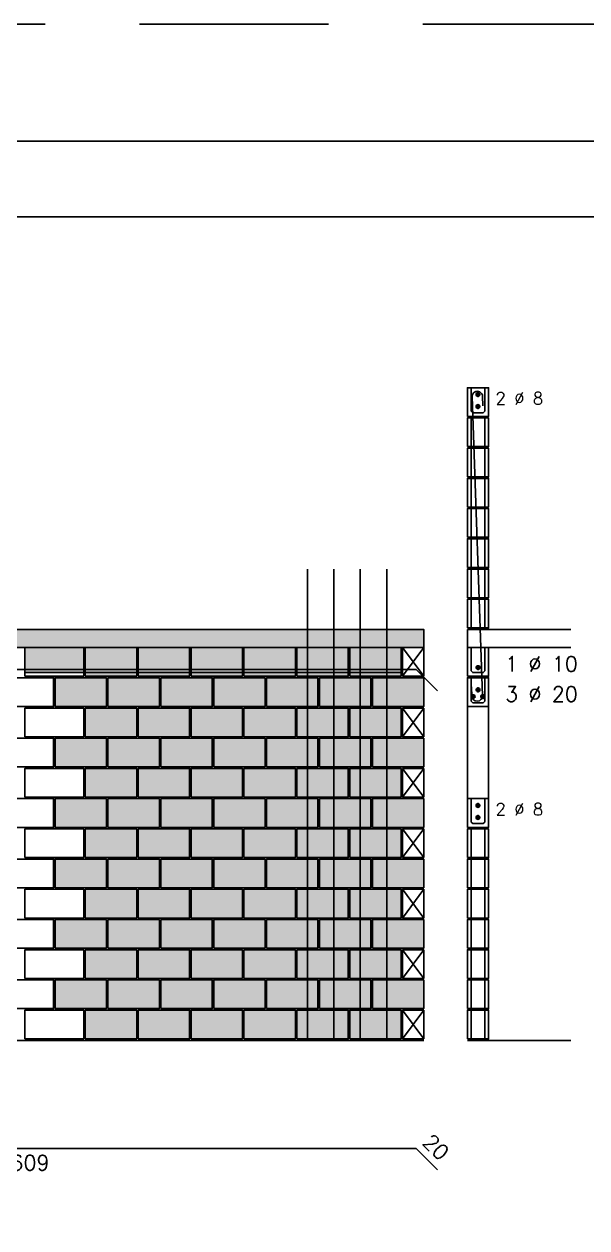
# Model space of a CAD drawing. Extents: x -1.9 to 86, y -1.6 to 60.9.
# Drawn here: x 25.77 to 33.22, y 45.01 to 60.95 of the extents above; entities that cross this region are included whole.
import ezdxf

# ---------------------------------------------------------------- set-up
doc = ezdxf.new("R2010")
doc.units = 0
doc.header["$MEASUREMENT"] = 0
doc.linetypes.add('HIDDEN', pattern=[0.375, 0.25, -0.125])
doc.layers.get('0').update_dxf_attribs({"linetype": 'CONTINUOUS'})
doc.layers.get('Defpoints').update_dxf_attribs({"linetype": 'CONTINUOUS'})
for name, color, linetype in [('ARQ_FOLHA', 7, 'CONTINUOUS'), ('PENA_01', 1, 'CONTINUOUS'), ('PENA_02', 2, 'CONTINUOUS'), ('PENA_03', 3, 'CONTINUOUS'), ('PENA_05', 5, 'CONTINUOUS'), ('PENA_09', 254, 'CONTINUOUS'), ('PENA_11', 252, 'CONTINUOUS'), ('PENA_21', 100, 'CONTINUOUS')]:
    doc.layers.add(name, color=color, linetype=linetype)
doc.styles.get("Standard").update_dxf_attribs({"font": 'ROMANS.SHX'})

# ---------------------------------------------------------------- blocks, each defined once
blk = doc.blocks.new('FOLHA A1 - 841 X 594')
at = {"layer": 'ARQ_FOLHA', "color": 1}
for points in [[(-841, 0), (0, 0), (0, 594), (-841, 594)], [(-816, 10), (-10, 10), (-10, 584), (-816, 584)]]:
    blk.add_lwpolyline(points, close=True, dxfattribs=at)
at = {"layer": 'Defpoints', "color": 8, "linetype": 'HIDDEN', "ltscale": 100}
blk.add_lwpolyline([(-860.5, 609.5), (-860.5, -15.5), (19.5, -15.5), (19.5, 609.5)], close=True, dxfattribs=at)
blk = doc.blocks.new('*U24')
blk.add_blockref('FOLHA A1 - 841 X 594', (0, 0))

msp = doc.modelspace()

# ---------------------------------------------------------------- linework, layer by layer
at = {"layer": 'PENA_01', "linetype": 'Continuous'}
for p, q in [((25.782, 52.363), (26.562, 52.363)), ((26.582, 52.363), (27.262, 52.363)), ((27.282, 52.363), (27.962, 52.363)), ((27.982, 52.363), (28.662, 52.363)), ((28.682, 52.363), (29.362, 52.363)), ((29.382, 52.363), (30.062, 52.363)), ((30.082, 52.363), (30.762, 52.363))]:
    msp.add_line(p, q, dxfattribs=at)
at = {"layer": 'PENA_02', "linetype": 'Continuous'}
for p, q in [((31.062, 52.693), (30.782, 52.693)), ((30.782, 52.693), (30.782, 52.313)), ((31.062, 52.313), (31.062, 52.693)), ((30.782, 52.313), (31.062, 52.313)), ((31.062, 51.893), (30.782, 51.893)), ((30.782, 51.893), (30.782, 51.513)), ((31.062, 51.513), (31.062, 51.893)), ((30.782, 51.513), (31.062, 51.513)), ((31.062, 51.093), (30.782, 51.093)), ((30.782, 51.093), (30.782, 50.713)), ((31.062, 50.713), (31.062, 51.093)), ((30.782, 50.713), (31.062, 50.713)), ((31.062, 50.293), (30.782, 50.293)), ((30.782, 50.293), (30.782, 49.913)), ((31.062, 49.913), (31.062, 50.293)), ((30.782, 49.913), (31.062, 49.913)), ((31.062, 49.493), (30.782, 49.493)), ((30.782, 49.493), (30.782, 49.113)), ((31.062, 49.113), (31.062, 49.493)), ((30.782, 49.113), (31.062, 49.113)), ((31.062, 48.693), (30.782, 48.693)), ((30.782, 48.693), (30.782, 48.313)), ((31.062, 48.313), (31.062, 48.693)), ((30.782, 48.313), (31.062, 48.313)), ((31.062, 47.893), (30.782, 47.893)), ((30.782, 47.893), (30.782, 47.513)), ((31.062, 47.513), (31.062, 47.893)), ((30.782, 47.513), (31.062, 47.513)), ((8.082, 47.493), (31.062, 47.493))]:
    msp.add_line(p, q, dxfattribs=at)
for points in [[(8.082, 52.693), (31.062, 52.693), (31.062, 52.933), (8.082, 52.933), (8.082, 52.693)], [(25.782, 52.313), (26.562, 52.313), (26.562, 52.693), (25.782, 52.693), (25.782, 52.313)], [(26.582, 52.313), (27.262, 52.313), (27.262, 52.693), (26.582, 52.693), (26.582, 52.313)], [(27.282, 52.313), (27.962, 52.313), (27.962, 52.693), (27.282, 52.693), (27.282, 52.313)], [(27.982, 52.313), (28.662, 52.313), (28.662, 52.693), (27.982, 52.693), (27.982, 52.313)], [(28.682, 52.313), (29.362, 52.313), (29.362, 52.693), (28.682, 52.693), (28.682, 52.313)], [(29.382, 52.313), (30.062, 52.313), (30.062, 52.693), (29.382, 52.693), (29.382, 52.313)], [(30.082, 52.313), (30.762, 52.313), (30.762, 52.693), (30.082, 52.693), (30.082, 52.313)], [(25.382, 51.913), (26.162, 51.913), (26.162, 52.293), (25.382, 52.293), (25.382, 51.913)], [(26.182, 51.913), (26.862, 51.913), (26.862, 52.293), (26.182, 52.293), (26.182, 51.913)], [(26.882, 51.913), (27.562, 51.913), (27.562, 52.293), (26.882, 52.293), (26.882, 51.913)], [(27.582, 51.913), (28.262, 51.913), (28.262, 52.293), (27.582, 52.293), (27.582, 51.913)], [(28.282, 51.913), (28.962, 51.913), (28.962, 52.293), (28.282, 52.293), (28.282, 51.913)], [(28.982, 51.913), (29.662, 51.913), (29.662, 52.293), (28.982, 52.293), (28.982, 51.913)], [(29.682, 51.913), (30.362, 51.913), (30.362, 52.293), (29.682, 52.293), (29.682, 51.913)], [(30.382, 51.913), (31.062, 51.913), (31.062, 52.293), (30.382, 52.293), (30.382, 51.913)], [(25.782, 51.513), (26.562, 51.513), (26.562, 51.893), (25.782, 51.893), (25.782, 51.513)], [(26.582, 51.513), (27.262, 51.513), (27.262, 51.893), (26.582, 51.893), (26.582, 51.513)], [(27.282, 51.513), (27.962, 51.513), (27.962, 51.893), (27.282, 51.893), (27.282, 51.513)], [(27.982, 51.513), (28.662, 51.513), (28.662, 51.893), (27.982, 51.893), (27.982, 51.513)], [(28.682, 51.513), (29.362, 51.513), (29.362, 51.893), (28.682, 51.893), (28.682, 51.513)], [(29.382, 51.513), (30.062, 51.513), (30.062, 51.893), (29.382, 51.893), (29.382, 51.513)], [(30.082, 51.513), (30.762, 51.513), (30.762, 51.893), (30.082, 51.893), (30.082, 51.513)], [(25.382, 51.113), (26.162, 51.113), (26.162, 51.493), (25.382, 51.493), (25.382, 51.113)], [(26.182, 51.113), (26.862, 51.113), (26.862, 51.493), (26.182, 51.493), (26.182, 51.113)], [(26.882, 51.113), (27.562, 51.113), (27.562, 51.493), (26.882, 51.493), (26.882, 51.113)], [(27.582, 51.113), (28.262, 51.113), (28.262, 51.493), (27.582, 51.493), (27.582, 51.113)], [(28.282, 51.113), (28.962, 51.113), (28.962, 51.493), (28.282, 51.493), (28.282, 51.113)], [(28.982, 51.113), (29.662, 51.113), (29.662, 51.493), (28.982, 51.493), (28.982, 51.113)], [(29.682, 51.113), (30.362, 51.113), (30.362, 51.493), (29.682, 51.493), (29.682, 51.113)], [(30.382, 51.113), (31.062, 51.113), (31.062, 51.493), (30.382, 51.493), (30.382, 51.113)], [(25.782, 50.713), (26.562, 50.713), (26.562, 51.093), (25.782, 51.093), (25.782, 50.713)], [(26.582, 50.713), (27.262, 50.713), (27.262, 51.093), (26.582, 51.093), (26.582, 50.713)], [(27.282, 50.713), (27.962, 50.713), (27.962, 51.093), (27.282, 51.093), (27.282, 50.713)], [(27.982, 50.713), (28.662, 50.713), (28.662, 51.093), (27.982, 51.093), (27.982, 50.713)], [(28.682, 50.713), (29.362, 50.713), (29.362, 51.093), (28.682, 51.093), (28.682, 50.713)], [(29.382, 50.713), (30.062, 50.713), (30.062, 51.093), (29.382, 51.093), (29.382, 50.713)], [(30.082, 50.713), (30.762, 50.713), (30.762, 51.093), (30.082, 51.093), (30.082, 50.713)], [(25.382, 50.313), (26.162, 50.313), (26.162, 50.693), (25.382, 50.693), (25.382, 50.313)], [(26.182, 50.313), (26.862, 50.313), (26.862, 50.693), (26.182, 50.693), (26.182, 50.313)], [(26.882, 50.313), (27.562, 50.313), (27.562, 50.693), (26.882, 50.693), (26.882, 50.313)], [(27.582, 50.313), (28.262, 50.313), (28.262, 50.693), (27.582, 50.693), (27.582, 50.313)], [(28.282, 50.313), (28.962, 50.313), (28.962, 50.693), (28.282, 50.693), (28.282, 50.313)], [(28.982, 50.313), (29.662, 50.313), (29.662, 50.693), (28.982, 50.693), (28.982, 50.313)], [(29.682, 50.313), (30.362, 50.313), (30.362, 50.693), (29.682, 50.693), (29.682, 50.313)], [(30.382, 50.313), (31.062, 50.313), (31.062, 50.693), (30.382, 50.693), (30.382, 50.313)], [(25.782, 49.913), (26.562, 49.913), (26.562, 50.293), (25.782, 50.293), (25.782, 49.913)], [(26.582, 49.913), (27.262, 49.913), (27.262, 50.293), (26.582, 50.293), (26.582, 49.913)], [(27.282, 49.913), (27.962, 49.913), (27.962, 50.293), (27.282, 50.293), (27.282, 49.913)], [(27.982, 49.913), (28.662, 49.913), (28.662, 50.293), (27.982, 50.293), (27.982, 49.913)], [(28.682, 49.913), (29.362, 49.913), (29.362, 50.293), (28.682, 50.293), (28.682, 49.913)], [(29.382, 49.913), (30.062, 49.913), (30.062, 50.293), (29.382, 50.293), (29.382, 49.913)], [(30.082, 49.913), (30.762, 49.913), (30.762, 50.293), (30.082, 50.293), (30.082, 49.913)], [(25.382, 49.513), (26.162, 49.513), (26.162, 49.893), (25.382, 49.893), (25.382, 49.513)], [(26.182, 49.513), (26.862, 49.513), (26.862, 49.893), (26.182, 49.893), (26.182, 49.513)], [(26.882, 49.513), (27.562, 49.513), (27.562, 49.893), (26.882, 49.893), (26.882, 49.513)], [(27.582, 49.513), (28.262, 49.513), (28.262, 49.893), (27.582, 49.893), (27.582, 49.513)], [(28.282, 49.513), (28.962, 49.513), (28.962, 49.893), (28.282, 49.893), (28.282, 49.513)], [(28.982, 49.513), (29.662, 49.513), (29.662, 49.893), (28.982, 49.893), (28.982, 49.513)], [(29.682, 49.513), (30.362, 49.513), (30.362, 49.893), (29.682, 49.893), (29.682, 49.513)], [(30.382, 49.513), (31.062, 49.513), (31.062, 49.893), (30.382, 49.893), (30.382, 49.513)], [(25.782, 49.113), (26.562, 49.113), (26.562, 49.493), (25.782, 49.493), (25.782, 49.113)], [(26.582, 49.113), (27.262, 49.113), (27.262, 49.493), (26.582, 49.493), (26.582, 49.113)], [(27.282, 49.113), (27.962, 49.113), (27.962, 49.493), (27.282, 49.493), (27.282, 49.113)], [(27.982, 49.113), (28.662, 49.113), (28.662, 49.493), (27.982, 49.493), (27.982, 49.113)], [(28.682, 49.113), (29.362, 49.113), (29.362, 49.493), (28.682, 49.493), (28.682, 49.113)], [(29.382, 49.113), (30.062, 49.113), (30.062, 49.493), (29.382, 49.493), (29.382, 49.113)], [(30.082, 49.113), (30.762, 49.113), (30.762, 49.493), (30.082, 49.493), (30.082, 49.113)], [(25.382, 48.713), (26.162, 48.713), (26.162, 49.093), (25.382, 49.093), (25.382, 48.713)], [(26.182, 48.713), (26.862, 48.713), (26.862, 49.093), (26.182, 49.093), (26.182, 48.713)], [(26.882, 48.713), (27.562, 48.713), (27.562, 49.093), (26.882, 49.093), (26.882, 48.713)], [(27.582, 48.713), (28.262, 48.713), (28.262, 49.093), (27.582, 49.093), (27.582, 48.713)], [(28.282, 48.713), (28.962, 48.713), (28.962, 49.093), (28.282, 49.093), (28.282, 48.713)], [(28.982, 48.713), (29.662, 48.713), (29.662, 49.093), (28.982, 49.093), (28.982, 48.713)], [(29.682, 48.713), (30.362, 48.713), (30.362, 49.093), (29.682, 49.093), (29.682, 48.713)], [(30.382, 48.713), (31.062, 48.713), (31.062, 49.093), (30.382, 49.093), (30.382, 48.713)], [(25.782, 48.313), (26.562, 48.313), (26.562, 48.693), (25.782, 48.693), (25.782, 48.313)], [(26.582, 48.313), (27.262, 48.313), (27.262, 48.693), (26.582, 48.693), (26.582, 48.313)], [(27.282, 48.313), (27.962, 48.313), (27.962, 48.693), (27.282, 48.693), (27.282, 48.313)], [(27.982, 48.313), (28.662, 48.313), (28.662, 48.693), (27.982, 48.693), (27.982, 48.313)], [(28.682, 48.313), (29.362, 48.313), (29.362, 48.693), (28.682, 48.693), (28.682, 48.313)], [(29.382, 48.313), (30.062, 48.313), (30.062, 48.693), (29.382, 48.693), (29.382, 48.313)], [(30.082, 48.313), (30.762, 48.313), (30.762, 48.693), (30.082, 48.693), (30.082, 48.313)], [(25.382, 47.913), (26.162, 47.913), (26.162, 48.293), (25.382, 48.293), (25.382, 47.913)], [(26.182, 47.913), (26.862, 47.913), (26.862, 48.293), (26.182, 48.293), (26.182, 47.913)], [(26.882, 47.913), (27.562, 47.913), (27.562, 48.293), (26.882, 48.293), (26.882, 47.913)], [(27.582, 47.913), (28.262, 47.913), (28.262, 48.293), (27.582, 48.293), (27.582, 47.913)], [(28.282, 47.913), (28.962, 47.913), (28.962, 48.293), (28.282, 48.293), (28.282, 47.913)], [(28.982, 47.913), (29.662, 47.913), (29.662, 48.293), (28.982, 48.293), (28.982, 47.913)], [(29.682, 47.913), (30.362, 47.913), (30.362, 48.293), (29.682, 48.293), (29.682, 47.913)], [(30.382, 47.913), (31.062, 47.913), (31.062, 48.293), (30.382, 48.293), (30.382, 47.913)], [(25.782, 47.513), (26.562, 47.513), (26.562, 47.893), (25.782, 47.893), (25.782, 47.513)], [(26.582, 47.513), (27.262, 47.513), (27.262, 47.893), (26.582, 47.893), (26.582, 47.513)], [(27.282, 47.513), (27.962, 47.513), (27.962, 47.893), (27.282, 47.893), (27.282, 47.513)], [(27.982, 47.513), (28.662, 47.513), (28.662, 47.893), (27.982, 47.893), (27.982, 47.513)], [(28.682, 47.513), (29.362, 47.513), (29.362, 47.893), (28.682, 47.893), (28.682, 47.513)], [(29.382, 47.513), (30.062, 47.513), (30.062, 47.893), (29.382, 47.893), (29.382, 47.513)], [(30.082, 47.513), (30.762, 47.513), (30.762, 47.893), (30.082, 47.893), (30.082, 47.513)]]:
    msp.add_lwpolyline(points, dxfattribs=at)
at = {"layer": 'PENA_03', "linetype": 'Continuous'}
for p, q in [((31.69, 55.353), (31.69, 55.733)), ((31.87, 55.353), (31.87, 55.733)), ((31.69, 54.953), (31.69, 55.333)), ((31.87, 54.953), (31.87, 55.333)), ((31.69, 54.553), (31.69, 54.933)), ((31.87, 54.553), (31.87, 54.933)), ((31.69, 54.153), (31.69, 54.533)), ((31.87, 54.153), (31.87, 54.533)), ((31.69, 53.753), (31.69, 54.133)), ((31.87, 53.753), (31.87, 54.133)), ((31.69, 53.353), (31.69, 53.733)), ((31.87, 53.353), (31.87, 53.733)), ((31.69, 52.953), (31.69, 53.333)), ((31.87, 52.953), (31.87, 53.333)), ((31.64, 52.933), (31.64, 52.313)), ((31.64, 52.933), (33.01, 52.933)), ((30.782, 52.313), (31.062, 52.693)), ((31.062, 52.313), (30.782, 52.693)), ((31.64, 52.693), (33.01, 52.693)), ((30.782, 51.513), (31.062, 51.893)), ((31.062, 51.513), (30.782, 51.893)), ((31.64, 51.913), (31.64, 50.693)), ((31.92, 51.913), (31.92, 50.693)), ((30.782, 50.713), (31.062, 51.093)), ((31.062, 50.713), (30.782, 51.093)), ((30.782, 49.913), (31.062, 50.293)), ((31.062, 49.913), (30.782, 50.293)), ((31.69, 49.913), (31.69, 50.293)), ((31.87, 49.913), (31.87, 50.293)), ((31.69, 49.513), (31.69, 49.893)), ((31.87, 49.513), (31.87, 49.893)), ((30.782, 49.113), (31.062, 49.493)), ((31.062, 49.113), (30.782, 49.493)), ((31.69, 49.113), (31.69, 49.493)), ((31.87, 49.113), (31.87, 49.493)), ((31.69, 48.713), (31.69, 49.093)), ((31.87, 48.713), (31.87, 49.093)), ((30.782, 48.313), (31.062, 48.693)), ((31.062, 48.313), (30.782, 48.693)), ((31.69, 48.313), (31.69, 48.693)), ((31.87, 48.313), (31.87, 48.693)), ((31.69, 47.913), (31.69, 48.293)), ((31.87, 47.913), (31.87, 48.293)), ((30.782, 47.513), (31.062, 47.893)), ((31.062, 47.513), (30.782, 47.893)), ((31.69, 47.513), (31.69, 47.893)), ((31.87, 47.513), (31.87, 47.893)), ((31.64, 47.493), (33.01, 47.493))]:
    msp.add_line(p, q, dxfattribs=at)
for points in [[(31.64, 55.753), (31.92, 55.753), (31.92, 56.133), (31.64, 56.133), (31.64, 55.753)], [(31.87, 56.133), (31.87, 55.823), (31.85, 55.803), (31.71, 55.803), (31.69, 55.823), (31.69, 56.133)], [(31.804, 56.043), (31.802, 56.053), (31.796, 56.062), (31.787, 56.067), (31.777, 56.068), (31.767, 56.065), (31.759, 56.058), (31.755, 56.048), (31.755, 56.038), (31.759, 56.028), (31.767, 56.021), (31.777, 56.018), (31.787, 56.019), (31.796, 56.024), (31.802, 56.033), (31.804, 56.043)], [(31.804, 55.884), (31.802, 55.894), (31.796, 55.903), (31.787, 55.908), (31.777, 55.909), (31.767, 55.906), (31.759, 55.899), (31.755, 55.889), (31.755, 55.879), (31.759, 55.87), (31.767, 55.863), (31.777, 55.859), (31.787, 55.86), (31.796, 55.866), (31.802, 55.874), (31.804, 55.884)], [(31.64, 55.353), (31.92, 55.353), (31.92, 55.733), (31.64, 55.733), (31.64, 55.353)], [(31.64, 54.953), (31.92, 54.953), (31.92, 55.333), (31.64, 55.333), (31.64, 54.953)], [(31.64, 54.553), (31.92, 54.553), (31.92, 54.933), (31.64, 54.933), (31.64, 54.553)], [(31.64, 54.153), (31.92, 54.153), (31.92, 54.533), (31.64, 54.533), (31.64, 54.153)], [(31.64, 53.753), (31.92, 53.753), (31.92, 54.133), (31.64, 54.133), (31.64, 53.753)], [(31.64, 53.353), (31.92, 53.353), (31.92, 53.733), (31.64, 53.733), (31.64, 53.353)], [(31.64, 52.953), (31.92, 52.953), (31.92, 53.333), (31.64, 53.333), (31.64, 52.953)], [(31.64, 52.313), (31.92, 52.313), (31.92, 52.693)], [(31.87, 52.693), (31.87, 52.383), (31.85, 52.363), (31.71, 52.363), (31.69, 52.383), (31.69, 52.693)], [(31.806, 52.428), (31.804, 52.438), (31.798, 52.447), (31.789, 52.452), (31.779, 52.453), (31.769, 52.45), (31.761, 52.443), (31.757, 52.433), (31.757, 52.423), (31.761, 52.414), (31.769, 52.407), (31.779, 52.403), (31.789, 52.404), (31.798, 52.41), (31.804, 52.418), (31.806, 52.428)], [(31.64, 51.913), (31.92, 51.913), (31.92, 52.293), (31.64, 52.293), (31.64, 51.913)], [(31.87, 52.293), (31.87, 51.983), (31.85, 51.963), (31.71, 51.963), (31.69, 51.983), (31.69, 52.293)], [(31.805, 52.134), (31.802, 52.144), (31.796, 52.153), (31.787, 52.158), (31.777, 52.159), (31.767, 52.156), (31.759, 52.149), (31.755, 52.139), (31.755, 52.129), (31.759, 52.12), (31.767, 52.113), (31.777, 52.109), (31.787, 52.11), (31.796, 52.116), (31.802, 52.124), (31.805, 52.134)], [(31.742, 52.044), (31.739, 52.054), (31.733, 52.063), (31.724, 52.068), (31.714, 52.069), (31.704, 52.066), (31.696, 52.059), (31.692, 52.049), (31.692, 52.039), (31.696, 52.03), (31.704, 52.023), (31.714, 52.019), (31.724, 52.02), (31.733, 52.026), (31.739, 52.034), (31.742, 52.044)], [(31.868, 52.044), (31.866, 52.054), (31.859, 52.063), (31.85, 52.068), (31.84, 52.069), (31.83, 52.066), (31.822, 52.059), (31.818, 52.049), (31.818, 52.039), (31.822, 52.03), (31.83, 52.023), (31.84, 52.019), (31.85, 52.02), (31.859, 52.026), (31.866, 52.034), (31.868, 52.044)], [(31.64, 50.313), (31.92, 50.313), (31.92, 50.693), (31.64, 50.693), (31.64, 50.313)], [(31.87, 50.693), (31.87, 50.383), (31.85, 50.363), (31.71, 50.363), (31.69, 50.383), (31.69, 50.693)], [(31.804, 50.603), (31.802, 50.613), (31.796, 50.622), (31.787, 50.627), (31.777, 50.628), (31.767, 50.625), (31.759, 50.618), (31.755, 50.608), (31.755, 50.598), (31.759, 50.588), (31.767, 50.581), (31.777, 50.578), (31.787, 50.579), (31.796, 50.584), (31.802, 50.593), (31.804, 50.603)], [(31.804, 50.444), (31.802, 50.454), (31.796, 50.463), (31.787, 50.468), (31.777, 50.469), (31.767, 50.466), (31.759, 50.459), (31.755, 50.449), (31.755, 50.439), (31.759, 50.43), (31.767, 50.423), (31.777, 50.419), (31.787, 50.42), (31.796, 50.426), (31.802, 50.434), (31.804, 50.444)], [(31.64, 49.913), (31.92, 49.913), (31.92, 50.293), (31.64, 50.293), (31.64, 49.913)], [(31.64, 49.513), (31.92, 49.513), (31.92, 49.893), (31.64, 49.893), (31.64, 49.513)], [(31.64, 49.113), (31.92, 49.113), (31.92, 49.493), (31.64, 49.493), (31.64, 49.113)], [(31.64, 48.713), (31.92, 48.713), (31.92, 49.093), (31.64, 49.093), (31.64, 48.713)], [(31.64, 48.313), (31.92, 48.313), (31.92, 48.693), (31.64, 48.693), (31.64, 48.313)], [(31.64, 47.913), (31.92, 47.913), (31.92, 48.293), (31.64, 48.293), (31.64, 47.913)], [(31.64, 47.513), (31.92, 47.513), (31.92, 47.893), (31.64, 47.893), (31.64, 47.513)]]:
    msp.add_lwpolyline(points, dxfattribs=at)
for centre in [(31.779, 56.043), (31.779, 55.884), (31.781, 52.428), (31.78, 52.134), (31.717, 52.044), (31.843, 52.044), (31.779, 50.603), (31.779, 50.444)]:
    msp.add_circle(centre, 0.025, dxfattribs=at)
for points in [[(31.804, 56.043), (31.759, 56.058), (31.755, 56.048)], [(31.804, 56.043), (31.755, 56.048), (31.755, 56.038)], [(31.804, 56.043), (31.755, 56.038), (31.759, 56.028)], [(31.804, 56.043), (31.767, 56.065), (31.756, 56.052)], [(31.804, 56.043), (31.756, 56.052), (31.756, 56.034)], [(31.804, 56.043), (31.756, 56.034), (31.767, 56.021)], [(31.804, 56.043), (31.767, 56.065), (31.759, 56.058)], [(31.804, 56.043), (31.759, 56.028), (31.767, 56.021)], [(31.804, 56.043), (31.784, 56.068), (31.767, 56.065)], [(31.804, 56.043), (31.777, 56.068), (31.767, 56.065)], [(31.804, 56.043), (31.767, 56.021), (31.784, 56.018)], [(31.804, 56.043), (31.767, 56.021), (31.777, 56.018)], [(31.804, 56.043), (31.787, 56.067), (31.777, 56.068)], [(31.804, 56.043), (31.777, 56.018), (31.787, 56.019)], [(31.804, 56.043), (31.798, 56.059), (31.784, 56.068)], [(31.804, 56.043), (31.784, 56.018), (31.798, 56.027)], [(31.804, 56.043), (31.796, 56.062), (31.787, 56.067)], [(31.804, 56.043), (31.787, 56.019), (31.796, 56.024)], [(31.804, 56.043), (31.802, 56.053), (31.796, 56.062)], [(31.804, 56.043), (31.796, 56.024), (31.802, 56.033)], [(31.804, 56.043), (31.798, 56.027), (31.804, 56.043)], [(31.804, 56.043), (31.802, 56.033), (31.804, 56.043)], [(31.804, 55.884), (31.759, 55.899), (31.755, 55.889)], [(31.804, 55.884), (31.755, 55.889), (31.755, 55.879)], [(31.804, 55.884), (31.755, 55.879), (31.759, 55.87)], [(31.804, 55.884), (31.767, 55.906), (31.756, 55.893)], [(31.804, 55.884), (31.756, 55.893), (31.756, 55.876)], [(31.804, 55.884), (31.756, 55.876), (31.767, 55.863)], [(31.804, 55.884), (31.767, 55.906), (31.759, 55.899)], [(31.804, 55.884), (31.759, 55.87), (31.767, 55.863)], [(31.804, 55.884), (31.784, 55.909), (31.767, 55.906)], [(31.804, 55.884), (31.777, 55.909), (31.767, 55.906)], [(31.804, 55.884), (31.767, 55.863), (31.784, 55.86)], [(31.804, 55.884), (31.767, 55.863), (31.777, 55.859)], [(31.804, 55.884), (31.787, 55.908), (31.777, 55.909)], [(31.804, 55.884), (31.777, 55.859), (31.787, 55.86)], [(31.804, 55.884), (31.798, 55.9), (31.784, 55.909)], [(31.804, 55.884), (31.784, 55.86), (31.798, 55.868)], [(31.804, 55.884), (31.796, 55.903), (31.787, 55.908)], [(31.804, 55.884), (31.787, 55.86), (31.796, 55.866)], [(31.804, 55.884), (31.802, 55.894), (31.796, 55.903)], [(31.804, 55.884), (31.796, 55.866), (31.802, 55.874)], [(31.804, 55.884), (31.798, 55.868), (31.804, 55.884)], [(31.804, 55.884), (31.802, 55.874), (31.804, 55.884)], [(31.806, 52.428), (31.761, 52.443), (31.757, 52.433)], [(31.806, 52.428), (31.769, 52.45), (31.758, 52.437)], [(31.806, 52.428), (31.758, 52.437), (31.758, 52.42)], [(31.806, 52.428), (31.769, 52.45), (31.761, 52.443)], [(31.806, 52.428), (31.786, 52.453), (31.769, 52.45)], [(31.806, 52.428), (31.779, 52.453), (31.769, 52.45)], [(31.806, 52.428), (31.789, 52.452), (31.779, 52.453)], [(31.806, 52.428), (31.8, 52.444), (31.786, 52.453)], [(31.806, 52.428), (31.798, 52.447), (31.789, 52.452)], [(31.806, 52.428), (31.804, 52.438), (31.798, 52.447)], [(31.806, 52.428), (31.757, 52.433), (31.757, 52.423)], [(31.806, 52.428), (31.757, 52.423), (31.761, 52.414)], [(31.806, 52.428), (31.758, 52.42), (31.769, 52.407)], [(31.806, 52.428), (31.761, 52.414), (31.769, 52.407)], [(31.806, 52.428), (31.769, 52.407), (31.786, 52.404)], [(31.806, 52.428), (31.769, 52.407), (31.779, 52.403)], [(31.806, 52.428), (31.779, 52.403), (31.789, 52.404)], [(31.806, 52.428), (31.786, 52.404), (31.8, 52.412)], [(31.806, 52.428), (31.789, 52.404), (31.798, 52.41)], [(31.806, 52.428), (31.798, 52.41), (31.804, 52.418)], [(31.806, 52.428), (31.8, 52.412), (31.806, 52.428)], [(31.806, 52.428), (31.804, 52.418), (31.806, 52.428)], [(31.805, 52.134), (31.759, 52.149), (31.755, 52.139)], [(31.805, 52.134), (31.755, 52.139), (31.755, 52.129)], [(31.805, 52.134), (31.755, 52.129), (31.759, 52.12)], [(31.805, 52.134), (31.767, 52.156), (31.756, 52.143)], [(31.805, 52.134), (31.756, 52.143), (31.756, 52.126)], [(31.805, 52.134), (31.756, 52.126), (31.767, 52.113)], [(31.805, 52.134), (31.767, 52.156), (31.759, 52.149)], [(31.805, 52.134), (31.759, 52.12), (31.767, 52.113)], [(31.805, 52.134), (31.784, 52.159), (31.767, 52.156)], [(31.805, 52.134), (31.777, 52.159), (31.767, 52.156)], [(31.805, 52.134), (31.767, 52.113), (31.784, 52.11)], [(31.805, 52.134), (31.767, 52.113), (31.777, 52.109)], [(31.805, 52.134), (31.787, 52.158), (31.777, 52.159)], [(31.805, 52.134), (31.777, 52.109), (31.787, 52.11)], [(31.805, 52.134), (31.799, 52.15), (31.784, 52.159)], [(31.805, 52.134), (31.784, 52.11), (31.799, 52.118)], [(31.805, 52.134), (31.796, 52.153), (31.787, 52.158)], [(31.805, 52.134), (31.787, 52.11), (31.796, 52.116)], [(31.805, 52.134), (31.802, 52.144), (31.796, 52.153)], [(31.805, 52.134), (31.796, 52.116), (31.802, 52.124)], [(31.805, 52.134), (31.799, 52.118), (31.805, 52.134)], [(31.805, 52.134), (31.802, 52.124), (31.805, 52.134)], [(31.742, 52.044), (31.696, 52.059), (31.692, 52.049)], [(31.742, 52.044), (31.692, 52.049), (31.692, 52.039)], [(31.742, 52.044), (31.692, 52.039), (31.696, 52.03)], [(31.742, 52.044), (31.704, 52.066), (31.693, 52.053)], [(31.742, 52.044), (31.693, 52.053), (31.693, 52.036)], [(31.742, 52.044), (31.693, 52.036), (31.704, 52.023)], [(31.742, 52.044), (31.704, 52.066), (31.696, 52.059)], [(31.742, 52.044), (31.696, 52.03), (31.704, 52.023)], [(31.742, 52.044), (31.721, 52.069), (31.704, 52.066)], [(31.742, 52.044), (31.714, 52.069), (31.704, 52.066)], [(31.742, 52.044), (31.704, 52.023), (31.721, 52.02)], [(31.742, 52.044), (31.704, 52.023), (31.714, 52.019)], [(31.742, 52.044), (31.724, 52.068), (31.714, 52.069)], [(31.742, 52.044), (31.714, 52.019), (31.724, 52.02)], [(31.742, 52.044), (31.736, 52.06), (31.721, 52.069)], [(31.742, 52.044), (31.721, 52.02), (31.736, 52.028)], [(31.742, 52.044), (31.733, 52.063), (31.724, 52.068)], [(31.742, 52.044), (31.724, 52.02), (31.733, 52.026)], [(31.742, 52.044), (31.739, 52.054), (31.733, 52.063)], [(31.742, 52.044), (31.733, 52.026), (31.739, 52.034)], [(31.742, 52.044), (31.736, 52.028), (31.742, 52.044)], [(31.742, 52.044), (31.739, 52.034), (31.742, 52.044)], [(31.868, 52.044), (31.822, 52.059), (31.818, 52.049)], [(31.868, 52.044), (31.818, 52.049), (31.818, 52.039)], [(31.868, 52.044), (31.818, 52.039), (31.822, 52.03)], [(31.868, 52.044), (31.83, 52.066), (31.819, 52.053)], [(31.868, 52.044), (31.819, 52.053), (31.819, 52.036)], [(31.868, 52.044), (31.819, 52.036), (31.83, 52.023)], [(31.868, 52.044), (31.83, 52.066), (31.822, 52.059)], [(31.868, 52.044), (31.822, 52.03), (31.83, 52.023)], [(31.868, 52.044), (31.847, 52.069), (31.83, 52.066)], [(31.868, 52.044), (31.84, 52.069), (31.83, 52.066)], [(31.868, 52.044), (31.83, 52.023), (31.847, 52.02)], [(31.868, 52.044), (31.83, 52.023), (31.84, 52.019)], [(31.868, 52.044), (31.85, 52.068), (31.84, 52.069)], [(31.868, 52.044), (31.84, 52.019), (31.85, 52.02)], [(31.868, 52.044), (31.862, 52.06), (31.847, 52.069)], [(31.868, 52.044), (31.847, 52.02), (31.862, 52.028)], [(31.868, 52.044), (31.859, 52.063), (31.85, 52.068)], [(31.868, 52.044), (31.85, 52.02), (31.859, 52.026)], [(31.868, 52.044), (31.866, 52.054), (31.859, 52.063)], [(31.868, 52.044), (31.859, 52.026), (31.866, 52.034)], [(31.868, 52.044), (31.862, 52.028), (31.868, 52.044)], [(31.868, 52.044), (31.866, 52.034), (31.868, 52.044)], [(31.804, 50.603), (31.759, 50.618), (31.755, 50.608)], [(31.804, 50.603), (31.755, 50.608), (31.755, 50.598)], [(31.804, 50.603), (31.755, 50.598), (31.759, 50.588)], [(31.804, 50.603), (31.767, 50.625), (31.756, 50.612)], [(31.804, 50.603), (31.756, 50.612), (31.756, 50.594)], [(31.804, 50.603), (31.756, 50.594), (31.767, 50.581)], [(31.804, 50.603), (31.767, 50.625), (31.759, 50.618)], [(31.804, 50.603), (31.759, 50.588), (31.767, 50.581)], [(31.804, 50.603), (31.784, 50.628), (31.767, 50.625)], [(31.804, 50.603), (31.777, 50.628), (31.767, 50.625)], [(31.804, 50.603), (31.767, 50.581), (31.784, 50.578)], [(31.804, 50.603), (31.767, 50.581), (31.777, 50.578)], [(31.804, 50.603), (31.787, 50.627), (31.777, 50.628)], [(31.804, 50.603), (31.777, 50.578), (31.787, 50.579)], [(31.804, 50.603), (31.798, 50.619), (31.784, 50.628)], [(31.804, 50.603), (31.784, 50.578), (31.798, 50.587)], [(31.804, 50.603), (31.796, 50.622), (31.787, 50.627)], [(31.804, 50.603), (31.787, 50.579), (31.796, 50.584)], [(31.804, 50.603), (31.802, 50.613), (31.796, 50.622)], [(31.804, 50.603), (31.796, 50.584), (31.802, 50.593)], [(31.804, 50.603), (31.798, 50.587), (31.804, 50.603)], [(31.804, 50.603), (31.802, 50.593), (31.804, 50.603)], [(31.804, 50.444), (31.759, 50.459), (31.755, 50.449)], [(31.804, 50.444), (31.755, 50.449), (31.755, 50.439)], [(31.804, 50.444), (31.755, 50.439), (31.759, 50.43)], [(31.804, 50.444), (31.767, 50.466), (31.756, 50.453)], [(31.804, 50.444), (31.756, 50.453), (31.756, 50.436)], [(31.804, 50.444), (31.756, 50.436), (31.767, 50.423)], [(31.804, 50.444), (31.767, 50.466), (31.759, 50.459)], [(31.804, 50.444), (31.759, 50.43), (31.767, 50.423)], [(31.804, 50.444), (31.784, 50.469), (31.767, 50.466)], [(31.804, 50.444), (31.777, 50.469), (31.767, 50.466)], [(31.804, 50.444), (31.767, 50.423), (31.784, 50.42)], [(31.804, 50.444), (31.767, 50.423), (31.777, 50.419)], [(31.804, 50.444), (31.787, 50.468), (31.777, 50.469)], [(31.804, 50.444), (31.777, 50.419), (31.787, 50.42)], [(31.804, 50.444), (31.798, 50.46), (31.784, 50.469)], [(31.804, 50.444), (31.784, 50.42), (31.798, 50.428)], [(31.804, 50.444), (31.796, 50.463), (31.787, 50.468)], [(31.804, 50.444), (31.787, 50.42), (31.796, 50.426)], [(31.804, 50.444), (31.802, 50.454), (31.796, 50.463)], [(31.804, 50.444), (31.796, 50.426), (31.802, 50.434)], [(31.804, 50.444), (31.798, 50.428), (31.804, 50.444)], [(31.804, 50.444), (31.802, 50.434), (31.804, 50.444)]]:
    msp.add_solid(points, dxfattribs=at)
at = {"layer": 'PENA_05', "linetype": 'Continuous'}
for p, q in [((31.703, 56.015), (31.838, 52.054)), ((31.845, 55.895), (31.841, 56.02)), ((19.172, 52.403), (30.961, 52.403)), ((30.961, 52.403), (31.244, 52.121)), ((31.7, 52.049), (31.695, 52.174)), ((19.172, 46.059), (30.961, 46.06)), ((30.961, 46.06), (31.244, 45.777))]:
    msp.add_line(p, q, dxfattribs=at)
for points in [[(29.522, 53.733), (29.522, 47.493)], [(29.872, 53.733), (29.872, 47.493)], [(30.222, 53.733), (30.222, 47.493)], [(30.572, 53.733), (30.572, 47.493)]]:
    msp.add_lwpolyline(points, dxfattribs=at)
for centre, start, end in [((31.772, 56.017), 1.9507, 181.9507), ((31.769, 52.051), 181.9507, 1.9507)]:
    msp.add_arc(centre, 0.069, start, end, dxfattribs=at)
at = {"layer": 'PENA_09', "linetype": 'Continuous'}
for points in [[(25.782, 52.363), (26.562, 52.363), (26.562, 52.693), (25.782, 52.693), (25.782, 52.363)], [(26.582, 52.363), (27.262, 52.363), (27.262, 52.693), (26.582, 52.693), (26.582, 52.363)], [(27.282, 52.363), (27.962, 52.363), (27.962, 52.693), (27.282, 52.693), (27.282, 52.363)], [(27.982, 52.363), (28.662, 52.363), (28.662, 52.693), (27.982, 52.693), (27.982, 52.363)], [(28.682, 52.363), (29.362, 52.363), (29.362, 52.693), (28.682, 52.693), (28.682, 52.363)], [(29.382, 52.363), (30.062, 52.363), (30.062, 52.693), (29.382, 52.693), (29.382, 52.363)], [(30.082, 52.363), (30.762, 52.363), (30.762, 52.693), (30.082, 52.693), (30.082, 52.363)]]:
    msp.add_lwpolyline(points, dxfattribs=at)
for points in [[(25.782, 52.363), (26.562, 52.363), (26.562, 52.693)], [(25.782, 52.363), (26.562, 52.693), (25.782, 52.693)], [(25.782, 52.363), (25.782, 52.693), (25.782, 52.363)], [(26.582, 52.363), (27.262, 52.363), (27.262, 52.693)], [(26.582, 52.363), (27.262, 52.693), (26.582, 52.693)], [(26.582, 52.363), (26.582, 52.693), (26.582, 52.363)], [(27.282, 52.363), (27.962, 52.363), (27.962, 52.693)], [(27.282, 52.363), (27.962, 52.693), (27.282, 52.693)], [(27.282, 52.363), (27.282, 52.693), (27.282, 52.363)], [(27.982, 52.363), (28.662, 52.363), (28.662, 52.693)], [(27.982, 52.363), (28.662, 52.693), (27.982, 52.693)], [(27.982, 52.363), (27.982, 52.693), (27.982, 52.363)], [(28.682, 52.363), (29.362, 52.363), (29.362, 52.693)], [(28.682, 52.363), (29.362, 52.693), (28.682, 52.693)], [(28.682, 52.363), (28.682, 52.693), (28.682, 52.363)], [(29.382, 52.363), (30.062, 52.363), (30.062, 52.693)], [(29.382, 52.363), (30.062, 52.693), (29.382, 52.693)], [(29.382, 52.363), (29.382, 52.693), (29.382, 52.363)], [(30.082, 52.363), (30.762, 52.363), (30.762, 52.693)], [(30.082, 52.363), (30.762, 52.693), (30.082, 52.693)], [(30.082, 52.363), (30.082, 52.693), (30.082, 52.363)]]:
    msp.add_solid(points, dxfattribs=at)
at = {"layer": 'PENA_11', "linetype": 'Continuous'}
for points in [[(8.082, 52.693), (31.062, 52.693), (31.062, 52.933)], [(8.082, 52.693), (31.062, 52.933), (8.082, 52.933)]]:
    msp.add_solid(points, dxfattribs=at)
at = {"layer": 'PENA_21', "linetype": 'Continuous'}
for points in [[(26.182, 51.913), (26.862, 51.913), (26.862, 52.293), (26.182, 52.293), (26.182, 51.913)], [(26.582, 52.313), (27.262, 52.313), (27.262, 52.363), (26.582, 52.363), (26.582, 52.313)], [(26.882, 51.913), (27.562, 51.913), (27.562, 52.293), (26.882, 52.293), (26.882, 51.913)], [(27.282, 52.313), (27.962, 52.313), (27.962, 52.363), (27.282, 52.363), (27.282, 52.313)], [(27.582, 51.913), (28.262, 51.913), (28.262, 52.293), (27.582, 52.293), (27.582, 51.913)], [(27.982, 52.313), (28.662, 52.313), (28.662, 52.363), (27.982, 52.363), (27.982, 52.313)], [(28.282, 51.913), (28.962, 51.913), (28.962, 52.293), (28.282, 52.293), (28.282, 51.913)], [(28.682, 52.313), (29.362, 52.313), (29.362, 52.363), (28.682, 52.363), (28.682, 52.313)], [(28.982, 51.913), (29.662, 51.913), (29.662, 52.293), (28.982, 52.293), (28.982, 51.913)], [(29.382, 52.313), (30.062, 52.313), (30.062, 52.363), (29.382, 52.363), (29.382, 52.313)], [(29.682, 51.913), (30.362, 51.913), (30.362, 52.293), (29.682, 52.293), (29.682, 51.913)], [(30.082, 52.313), (30.762, 52.313), (30.762, 52.363), (30.082, 52.363), (30.082, 52.313)], [(30.382, 51.913), (31.062, 51.913), (31.062, 52.293), (30.382, 52.293), (30.382, 51.913)], [(26.582, 51.513), (27.262, 51.513), (27.262, 51.893), (26.582, 51.893), (26.582, 51.513)], [(27.282, 51.513), (27.962, 51.513), (27.962, 51.893), (27.282, 51.893), (27.282, 51.513)], [(27.982, 51.513), (28.662, 51.513), (28.662, 51.893), (27.982, 51.893), (27.982, 51.513)], [(28.682, 51.513), (29.362, 51.513), (29.362, 51.893), (28.682, 51.893), (28.682, 51.513)], [(29.382, 51.513), (30.062, 51.513), (30.062, 51.893), (29.382, 51.893), (29.382, 51.513)], [(30.082, 51.513), (30.762, 51.513), (30.762, 51.893), (30.082, 51.893), (30.082, 51.513)], [(26.182, 51.113), (26.862, 51.113), (26.862, 51.493), (26.182, 51.493), (26.182, 51.113)], [(26.882, 51.113), (27.562, 51.113), (27.562, 51.493), (26.882, 51.493), (26.882, 51.113)], [(27.582, 51.113), (28.262, 51.113), (28.262, 51.493), (27.582, 51.493), (27.582, 51.113)], [(28.282, 51.113), (28.962, 51.113), (28.962, 51.493), (28.282, 51.493), (28.282, 51.113)], [(28.982, 51.113), (29.662, 51.113), (29.662, 51.493), (28.982, 51.493), (28.982, 51.113)], [(29.682, 51.113), (30.362, 51.113), (30.362, 51.493), (29.682, 51.493), (29.682, 51.113)], [(30.382, 51.113), (31.062, 51.113), (31.062, 51.493), (30.382, 51.493), (30.382, 51.113)], [(26.582, 50.713), (27.262, 50.713), (27.262, 51.093), (26.582, 51.093), (26.582, 50.713)], [(27.282, 50.713), (27.962, 50.713), (27.962, 51.093), (27.282, 51.093), (27.282, 50.713)], [(27.982, 50.713), (28.662, 50.713), (28.662, 51.093), (27.982, 51.093), (27.982, 50.713)], [(28.682, 50.713), (29.362, 50.713), (29.362, 51.093), (28.682, 51.093), (28.682, 50.713)], [(29.382, 50.713), (30.062, 50.713), (30.062, 51.093), (29.382, 51.093), (29.382, 50.713)], [(30.082, 50.713), (30.762, 50.713), (30.762, 51.093), (30.082, 51.093), (30.082, 50.713)], [(26.182, 50.313), (26.862, 50.313), (26.862, 50.693), (26.182, 50.693), (26.182, 50.313)], [(26.882, 50.313), (27.562, 50.313), (27.562, 50.693), (26.882, 50.693), (26.882, 50.313)], [(27.582, 50.313), (28.262, 50.313), (28.262, 50.693), (27.582, 50.693), (27.582, 50.313)], [(28.282, 50.313), (28.962, 50.313), (28.962, 50.693), (28.282, 50.693), (28.282, 50.313)], [(28.982, 50.313), (29.662, 50.313), (29.662, 50.693), (28.982, 50.693), (28.982, 50.313)], [(29.682, 50.313), (30.362, 50.313), (30.362, 50.693), (29.682, 50.693), (29.682, 50.313)], [(30.382, 50.313), (31.062, 50.313), (31.062, 50.693), (30.382, 50.693), (30.382, 50.313)], [(26.582, 49.913), (27.262, 49.913), (27.262, 50.293), (26.582, 50.293), (26.582, 49.913)], [(27.282, 49.913), (27.962, 49.913), (27.962, 50.293), (27.282, 50.293), (27.282, 49.913)], [(27.982, 49.913), (28.662, 49.913), (28.662, 50.293), (27.982, 50.293), (27.982, 49.913)], [(28.682, 49.913), (29.362, 49.913), (29.362, 50.293), (28.682, 50.293), (28.682, 49.913)], [(29.382, 49.913), (30.062, 49.913), (30.062, 50.293), (29.382, 50.293), (29.382, 49.913)], [(30.082, 49.913), (30.762, 49.913), (30.762, 50.293), (30.082, 50.293), (30.082, 49.913)], [(26.182, 49.513), (26.862, 49.513), (26.862, 49.893), (26.182, 49.893), (26.182, 49.513)], [(26.882, 49.513), (27.562, 49.513), (27.562, 49.893), (26.882, 49.893), (26.882, 49.513)], [(27.582, 49.513), (28.262, 49.513), (28.262, 49.893), (27.582, 49.893), (27.582, 49.513)], [(28.282, 49.513), (28.962, 49.513), (28.962, 49.893), (28.282, 49.893), (28.282, 49.513)], [(28.982, 49.513), (29.662, 49.513), (29.662, 49.893), (28.982, 49.893), (28.982, 49.513)], [(29.682, 49.513), (30.362, 49.513), (30.362, 49.893), (29.682, 49.893), (29.682, 49.513)], [(30.382, 49.513), (31.062, 49.513), (31.062, 49.893), (30.382, 49.893), (30.382, 49.513)], [(26.582, 49.113), (27.262, 49.113), (27.262, 49.493), (26.582, 49.493), (26.582, 49.113)], [(27.282, 49.113), (27.962, 49.113), (27.962, 49.493), (27.282, 49.493), (27.282, 49.113)], [(27.982, 49.113), (28.662, 49.113), (28.662, 49.493), (27.982, 49.493), (27.982, 49.113)], [(28.682, 49.113), (29.362, 49.113), (29.362, 49.493), (28.682, 49.493), (28.682, 49.113)], [(29.382, 49.113), (30.062, 49.113), (30.062, 49.493), (29.382, 49.493), (29.382, 49.113)], [(30.082, 49.113), (30.762, 49.113), (30.762, 49.493), (30.082, 49.493), (30.082, 49.113)], [(26.182, 48.713), (26.862, 48.713), (26.862, 49.093), (26.182, 49.093), (26.182, 48.713)], [(26.882, 48.713), (27.562, 48.713), (27.562, 49.093), (26.882, 49.093), (26.882, 48.713)], [(27.582, 48.713), (28.262, 48.713), (28.262, 49.093), (27.582, 49.093), (27.582, 48.713)], [(28.282, 48.713), (28.962, 48.713), (28.962, 49.093), (28.282, 49.093), (28.282, 48.713)], [(28.982, 48.713), (29.662, 48.713), (29.662, 49.093), (28.982, 49.093), (28.982, 48.713)], [(29.682, 48.713), (30.362, 48.713), (30.362, 49.093), (29.682, 49.093), (29.682, 48.713)], [(30.382, 48.713), (31.062, 48.713), (31.062, 49.093), (30.382, 49.093), (30.382, 48.713)], [(26.582, 48.313), (27.262, 48.313), (27.262, 48.693), (26.582, 48.693), (26.582, 48.313)], [(27.282, 48.313), (27.962, 48.313), (27.962, 48.693), (27.282, 48.693), (27.282, 48.313)], [(27.982, 48.313), (28.662, 48.313), (28.662, 48.693), (27.982, 48.693), (27.982, 48.313)], [(28.682, 48.313), (29.362, 48.313), (29.362, 48.693), (28.682, 48.693), (28.682, 48.313)], [(29.382, 48.313), (30.062, 48.313), (30.062, 48.693), (29.382, 48.693), (29.382, 48.313)], [(30.082, 48.313), (30.762, 48.313), (30.762, 48.693), (30.082, 48.693), (30.082, 48.313)], [(26.182, 47.913), (26.862, 47.913), (26.862, 48.293), (26.182, 48.293), (26.182, 47.913)], [(26.882, 47.913), (27.562, 47.913), (27.562, 48.293), (26.882, 48.293), (26.882, 47.913)], [(27.582, 47.913), (28.262, 47.913), (28.262, 48.293), (27.582, 48.293), (27.582, 47.913)], [(28.282, 47.913), (28.962, 47.913), (28.962, 48.293), (28.282, 48.293), (28.282, 47.913)], [(28.982, 47.913), (29.662, 47.913), (29.662, 48.293), (28.982, 48.293), (28.982, 47.913)], [(29.682, 47.913), (30.362, 47.913), (30.362, 48.293), (29.682, 48.293), (29.682, 47.913)], [(30.382, 47.913), (31.062, 47.913), (31.062, 48.293), (30.382, 48.293), (30.382, 47.913)], [(26.582, 47.513), (27.262, 47.513), (27.262, 47.893), (26.582, 47.893), (26.582, 47.513)], [(27.282, 47.513), (27.962, 47.513), (27.962, 47.893), (27.282, 47.893), (27.282, 47.513)], [(27.982, 47.513), (28.662, 47.513), (28.662, 47.893), (27.982, 47.893), (27.982, 47.513)], [(28.682, 47.513), (29.362, 47.513), (29.362, 47.893), (28.682, 47.893), (28.682, 47.513)], [(29.382, 47.513), (30.062, 47.513), (30.062, 47.893), (29.382, 47.893), (29.382, 47.513)], [(30.082, 47.513), (30.762, 47.513), (30.762, 47.893), (30.082, 47.893), (30.082, 47.513)]]:
    msp.add_lwpolyline(points, dxfattribs=at)
for points in [[(26.182, 51.913), (26.862, 51.913), (26.862, 52.293)], [(26.182, 51.913), (26.862, 52.293), (26.182, 52.293)], [(26.182, 51.913), (26.182, 52.293), (26.182, 51.913)], [(26.582, 52.313), (27.262, 52.313), (27.262, 52.363)], [(26.582, 52.313), (27.262, 52.363), (26.582, 52.363)], [(26.582, 52.313), (26.582, 52.363), (26.582, 52.313)], [(26.882, 51.913), (27.562, 51.913), (27.562, 52.293)], [(26.882, 51.913), (27.562, 52.293), (26.882, 52.293)], [(26.882, 51.913), (26.882, 52.293), (26.882, 51.913)], [(27.282, 52.313), (27.962, 52.313), (27.962, 52.363)], [(27.282, 52.313), (27.962, 52.363), (27.282, 52.363)], [(27.282, 52.313), (27.282, 52.363), (27.282, 52.313)], [(27.582, 51.913), (28.262, 51.913), (28.262, 52.293)], [(27.582, 51.913), (28.262, 52.293), (27.582, 52.293)], [(27.582, 51.913), (27.582, 52.293), (27.582, 51.913)], [(27.982, 52.313), (28.662, 52.313), (28.662, 52.363)], [(27.982, 52.313), (28.662, 52.363), (27.982, 52.363)], [(27.982, 52.313), (27.982, 52.363), (27.982, 52.313)], [(28.282, 51.913), (28.962, 51.913), (28.962, 52.293)], [(28.282, 51.913), (28.962, 52.293), (28.282, 52.293)], [(28.282, 51.913), (28.282, 52.293), (28.282, 51.913)], [(28.682, 52.313), (29.362, 52.313), (29.362, 52.363)], [(28.682, 52.313), (29.362, 52.363), (28.682, 52.363)], [(28.682, 52.313), (28.682, 52.363), (28.682, 52.313)], [(28.982, 51.913), (29.662, 51.913), (29.662, 52.293)], [(28.982, 51.913), (29.662, 52.293), (28.982, 52.293)], [(28.982, 51.913), (28.982, 52.293), (28.982, 51.913)], [(29.382, 52.313), (30.062, 52.313), (30.062, 52.363)], [(29.382, 52.313), (30.062, 52.363), (29.382, 52.363)], [(29.382, 52.313), (29.382, 52.363), (29.382, 52.313)], [(29.682, 51.913), (30.362, 51.913), (30.362, 52.293)], [(29.682, 51.913), (30.362, 52.293), (29.682, 52.293)], [(29.682, 51.913), (29.682, 52.293), (29.682, 51.913)], [(30.082, 52.313), (30.762, 52.313), (30.762, 52.363)], [(30.082, 52.313), (30.762, 52.363), (30.082, 52.363)], [(30.082, 52.313), (30.082, 52.363), (30.082, 52.313)], [(30.382, 51.913), (31.062, 51.913), (31.062, 52.293)], [(30.382, 51.913), (31.062, 52.293), (30.382, 52.293)], [(30.382, 51.913), (30.382, 52.293), (30.382, 51.913)], [(26.582, 51.513), (27.262, 51.513), (27.262, 51.893)], [(26.582, 51.513), (27.262, 51.893), (26.582, 51.893)], [(26.582, 51.513), (26.582, 51.893), (26.582, 51.513)], [(27.282, 51.513), (27.962, 51.513), (27.962, 51.893)], [(27.282, 51.513), (27.962, 51.893), (27.282, 51.893)], [(27.282, 51.513), (27.282, 51.893), (27.282, 51.513)], [(27.982, 51.513), (28.662, 51.513), (28.662, 51.893)], [(27.982, 51.513), (28.662, 51.893), (27.982, 51.893)], [(27.982, 51.513), (27.982, 51.893), (27.982, 51.513)], [(28.682, 51.513), (29.362, 51.513), (29.362, 51.893)], [(28.682, 51.513), (29.362, 51.893), (28.682, 51.893)], [(28.682, 51.513), (28.682, 51.893), (28.682, 51.513)], [(29.382, 51.513), (30.062, 51.513), (30.062, 51.893)], [(29.382, 51.513), (30.062, 51.893), (29.382, 51.893)], [(29.382, 51.513), (29.382, 51.893), (29.382, 51.513)], [(30.082, 51.513), (30.762, 51.513), (30.762, 51.893)], [(30.082, 51.513), (30.762, 51.893), (30.082, 51.893)], [(30.082, 51.513), (30.082, 51.893), (30.082, 51.513)], [(26.182, 51.113), (26.862, 51.113), (26.862, 51.493)], [(26.182, 51.113), (26.862, 51.493), (26.182, 51.493)], [(26.182, 51.113), (26.182, 51.493), (26.182, 51.113)], [(26.882, 51.113), (27.562, 51.113), (27.562, 51.493)], [(26.882, 51.113), (27.562, 51.493), (26.882, 51.493)], [(26.882, 51.113), (26.882, 51.493), (26.882, 51.113)], [(27.582, 51.113), (28.262, 51.113), (28.262, 51.493)], [(27.582, 51.113), (28.262, 51.493), (27.582, 51.493)], [(27.582, 51.113), (27.582, 51.493), (27.582, 51.113)], [(28.282, 51.113), (28.962, 51.113), (28.962, 51.493)], [(28.282, 51.113), (28.962, 51.493), (28.282, 51.493)], [(28.282, 51.113), (28.282, 51.493), (28.282, 51.113)], [(28.982, 51.113), (29.662, 51.113), (29.662, 51.493)], [(28.982, 51.113), (29.662, 51.493), (28.982, 51.493)], [(28.982, 51.113), (28.982, 51.493), (28.982, 51.113)], [(29.682, 51.113), (30.362, 51.113), (30.362, 51.493)], [(29.682, 51.113), (30.362, 51.493), (29.682, 51.493)], [(29.682, 51.113), (29.682, 51.493), (29.682, 51.113)], [(30.382, 51.113), (31.062, 51.113), (31.062, 51.493)], [(30.382, 51.113), (31.062, 51.493), (30.382, 51.493)], [(30.382, 51.113), (30.382, 51.493), (30.382, 51.113)], [(26.582, 50.713), (27.262, 50.713), (27.262, 51.093)], [(26.582, 50.713), (27.262, 51.093), (26.582, 51.093)], [(26.582, 50.713), (26.582, 51.093), (26.582, 50.713)], [(27.282, 50.713), (27.962, 50.713), (27.962, 51.093)], [(27.282, 50.713), (27.962, 51.093), (27.282, 51.093)], [(27.282, 50.713), (27.282, 51.093), (27.282, 50.713)], [(27.982, 50.713), (28.662, 50.713), (28.662, 51.093)], [(27.982, 50.713), (28.662, 51.093), (27.982, 51.093)], [(27.982, 50.713), (27.982, 51.093), (27.982, 50.713)], [(28.682, 50.713), (29.362, 50.713), (29.362, 51.093)], [(28.682, 50.713), (29.362, 51.093), (28.682, 51.093)], [(28.682, 50.713), (28.682, 51.093), (28.682, 50.713)], [(29.382, 50.713), (30.062, 50.713), (30.062, 51.093)], [(29.382, 50.713), (30.062, 51.093), (29.382, 51.093)], [(29.382, 50.713), (29.382, 51.093), (29.382, 50.713)], [(30.082, 50.713), (30.762, 50.713), (30.762, 51.093)], [(30.082, 50.713), (30.762, 51.093), (30.082, 51.093)], [(30.082, 50.713), (30.082, 51.093), (30.082, 50.713)], [(26.182, 50.313), (26.862, 50.313), (26.862, 50.693)], [(26.182, 50.313), (26.862, 50.693), (26.182, 50.693)], [(26.182, 50.313), (26.182, 50.693), (26.182, 50.313)], [(26.882, 50.313), (27.562, 50.313), (27.562, 50.693)], [(26.882, 50.313), (27.562, 50.693), (26.882, 50.693)], [(26.882, 50.313), (26.882, 50.693), (26.882, 50.313)], [(27.582, 50.313), (28.262, 50.313), (28.262, 50.693)], [(27.582, 50.313), (28.262, 50.693), (27.582, 50.693)], [(27.582, 50.313), (27.582, 50.693), (27.582, 50.313)], [(28.282, 50.313), (28.962, 50.313), (28.962, 50.693)], [(28.282, 50.313), (28.962, 50.693), (28.282, 50.693)], [(28.282, 50.313), (28.282, 50.693), (28.282, 50.313)], [(28.982, 50.313), (29.662, 50.313), (29.662, 50.693)], [(28.982, 50.313), (29.662, 50.693), (28.982, 50.693)], [(28.982, 50.313), (28.982, 50.693), (28.982, 50.313)], [(29.682, 50.313), (30.362, 50.313), (30.362, 50.693)], [(29.682, 50.313), (30.362, 50.693), (29.682, 50.693)], [(29.682, 50.313), (29.682, 50.693), (29.682, 50.313)], [(30.382, 50.313), (31.062, 50.313), (31.062, 50.693)], [(30.382, 50.313), (31.062, 50.693), (30.382, 50.693)], [(30.382, 50.313), (30.382, 50.693), (30.382, 50.313)], [(26.582, 49.913), (27.262, 49.913), (27.262, 50.293)], [(26.582, 49.913), (27.262, 50.293), (26.582, 50.293)], [(26.582, 49.913), (26.582, 50.293), (26.582, 49.913)], [(27.282, 49.913), (27.962, 49.913), (27.962, 50.293)], [(27.282, 49.913), (27.962, 50.293), (27.282, 50.293)], [(27.282, 49.913), (27.282, 50.293), (27.282, 49.913)], [(27.982, 49.913), (28.662, 49.913), (28.662, 50.293)], [(27.982, 49.913), (28.662, 50.293), (27.982, 50.293)], [(27.982, 49.913), (27.982, 50.293), (27.982, 49.913)], [(28.682, 49.913), (29.362, 49.913), (29.362, 50.293)], [(28.682, 49.913), (29.362, 50.293), (28.682, 50.293)], [(28.682, 49.913), (28.682, 50.293), (28.682, 49.913)], [(29.382, 49.913), (30.062, 49.913), (30.062, 50.293)], [(29.382, 49.913), (30.062, 50.293), (29.382, 50.293)], [(29.382, 49.913), (29.382, 50.293), (29.382, 49.913)], [(30.082, 49.913), (30.762, 49.913), (30.762, 50.293)], [(30.082, 49.913), (30.762, 50.293), (30.082, 50.293)], [(30.082, 49.913), (30.082, 50.293), (30.082, 49.913)], [(26.182, 49.513), (26.862, 49.513), (26.862, 49.893)], [(26.182, 49.513), (26.862, 49.893), (26.182, 49.893)], [(26.182, 49.513), (26.182, 49.893), (26.182, 49.513)], [(26.882, 49.513), (27.562, 49.513), (27.562, 49.893)], [(26.882, 49.513), (27.562, 49.893), (26.882, 49.893)], [(26.882, 49.513), (26.882, 49.893), (26.882, 49.513)], [(27.582, 49.513), (28.262, 49.513), (28.262, 49.893)], [(27.582, 49.513), (28.262, 49.893), (27.582, 49.893)], [(27.582, 49.513), (27.582, 49.893), (27.582, 49.513)], [(28.282, 49.513), (28.962, 49.513), (28.962, 49.893)], [(28.282, 49.513), (28.962, 49.893), (28.282, 49.893)], [(28.282, 49.513), (28.282, 49.893), (28.282, 49.513)], [(28.982, 49.513), (29.662, 49.513), (29.662, 49.893)], [(28.982, 49.513), (29.662, 49.893), (28.982, 49.893)], [(28.982, 49.513), (28.982, 49.893), (28.982, 49.513)], [(29.682, 49.513), (30.362, 49.513), (30.362, 49.893)], [(29.682, 49.513), (30.362, 49.893), (29.682, 49.893)], [(29.682, 49.513), (29.682, 49.893), (29.682, 49.513)], [(30.382, 49.513), (31.062, 49.513), (31.062, 49.893)], [(30.382, 49.513), (31.062, 49.893), (30.382, 49.893)], [(30.382, 49.513), (30.382, 49.893), (30.382, 49.513)], [(26.582, 49.113), (27.262, 49.113), (27.262, 49.493)], [(26.582, 49.113), (27.262, 49.493), (26.582, 49.493)], [(26.582, 49.113), (26.582, 49.493), (26.582, 49.113)], [(27.282, 49.113), (27.962, 49.113), (27.962, 49.493)], [(27.282, 49.113), (27.962, 49.493), (27.282, 49.493)], [(27.282, 49.113), (27.282, 49.493), (27.282, 49.113)], [(27.982, 49.113), (28.662, 49.113), (28.662, 49.493)], [(27.982, 49.113), (28.662, 49.493), (27.982, 49.493)], [(27.982, 49.113), (27.982, 49.493), (27.982, 49.113)], [(28.682, 49.113), (29.362, 49.113), (29.362, 49.493)], [(28.682, 49.113), (29.362, 49.493), (28.682, 49.493)], [(28.682, 49.113), (28.682, 49.493), (28.682, 49.113)], [(29.382, 49.113), (30.062, 49.113), (30.062, 49.493)], [(29.382, 49.113), (30.062, 49.493), (29.382, 49.493)], [(29.382, 49.113), (29.382, 49.493), (29.382, 49.113)], [(30.082, 49.113), (30.762, 49.113), (30.762, 49.493)], [(30.082, 49.113), (30.762, 49.493), (30.082, 49.493)], [(30.082, 49.113), (30.082, 49.493), (30.082, 49.113)], [(26.182, 48.713), (26.862, 48.713), (26.862, 49.093)], [(26.182, 48.713), (26.862, 49.093), (26.182, 49.093)], [(26.182, 48.713), (26.182, 49.093), (26.182, 48.713)], [(26.882, 48.713), (27.562, 48.713), (27.562, 49.093)], [(26.882, 48.713), (27.562, 49.093), (26.882, 49.093)], [(26.882, 48.713), (26.882, 49.093), (26.882, 48.713)], [(27.582, 48.713), (28.262, 48.713), (28.262, 49.093)], [(27.582, 48.713), (28.262, 49.093), (27.582, 49.093)], [(27.582, 48.713), (27.582, 49.093), (27.582, 48.713)], [(28.282, 48.713), (28.962, 48.713), (28.962, 49.093)], [(28.282, 48.713), (28.962, 49.093), (28.282, 49.093)], [(28.282, 48.713), (28.282, 49.093), (28.282, 48.713)], [(28.982, 48.713), (29.662, 48.713), (29.662, 49.093)], [(28.982, 48.713), (29.662, 49.093), (28.982, 49.093)], [(28.982, 48.713), (28.982, 49.093), (28.982, 48.713)], [(29.682, 48.713), (30.362, 48.713), (30.362, 49.093)], [(29.682, 48.713), (30.362, 49.093), (29.682, 49.093)], [(29.682, 48.713), (29.682, 49.093), (29.682, 48.713)], [(30.382, 48.713), (31.062, 48.713), (31.062, 49.093)], [(30.382, 48.713), (31.062, 49.093), (30.382, 49.093)], [(30.382, 48.713), (30.382, 49.093), (30.382, 48.713)], [(26.582, 48.313), (27.262, 48.313), (27.262, 48.693)], [(26.582, 48.313), (27.262, 48.693), (26.582, 48.693)], [(26.582, 48.313), (26.582, 48.693), (26.582, 48.313)], [(27.282, 48.313), (27.962, 48.313), (27.962, 48.693)], [(27.282, 48.313), (27.962, 48.693), (27.282, 48.693)], [(27.282, 48.313), (27.282, 48.693), (27.282, 48.313)], [(27.982, 48.313), (28.662, 48.313), (28.662, 48.693)], [(27.982, 48.313), (28.662, 48.693), (27.982, 48.693)], [(27.982, 48.313), (27.982, 48.693), (27.982, 48.313)], [(28.682, 48.313), (29.362, 48.313), (29.362, 48.693)], [(28.682, 48.313), (29.362, 48.693), (28.682, 48.693)], [(28.682, 48.313), (28.682, 48.693), (28.682, 48.313)], [(29.382, 48.313), (30.062, 48.313), (30.062, 48.693)], [(29.382, 48.313), (30.062, 48.693), (29.382, 48.693)], [(29.382, 48.313), (29.382, 48.693), (29.382, 48.313)], [(30.082, 48.313), (30.762, 48.313), (30.762, 48.693)], [(30.082, 48.313), (30.762, 48.693), (30.082, 48.693)], [(30.082, 48.313), (30.082, 48.693), (30.082, 48.313)], [(26.182, 47.913), (26.862, 47.913), (26.862, 48.293)], [(26.182, 47.913), (26.862, 48.293), (26.182, 48.293)], [(26.182, 47.913), (26.182, 48.293), (26.182, 47.913)], [(26.882, 47.913), (27.562, 47.913), (27.562, 48.293)], [(26.882, 47.913), (27.562, 48.293), (26.882, 48.293)], [(26.882, 47.913), (26.882, 48.293), (26.882, 47.913)], [(27.582, 47.913), (28.262, 47.913), (28.262, 48.293)], [(27.582, 47.913), (28.262, 48.293), (27.582, 48.293)], [(27.582, 47.913), (27.582, 48.293), (27.582, 47.913)], [(28.282, 47.913), (28.962, 47.913), (28.962, 48.293)], [(28.282, 47.913), (28.962, 48.293), (28.282, 48.293)], [(28.282, 47.913), (28.282, 48.293), (28.282, 47.913)], [(28.982, 47.913), (29.662, 47.913), (29.662, 48.293)], [(28.982, 47.913), (29.662, 48.293), (28.982, 48.293)], [(28.982, 47.913), (28.982, 48.293), (28.982, 47.913)], [(29.682, 47.913), (30.362, 47.913), (30.362, 48.293)], [(29.682, 47.913), (30.362, 48.293), (29.682, 48.293)], [(29.682, 47.913), (29.682, 48.293), (29.682, 47.913)], [(30.382, 47.913), (31.062, 47.913), (31.062, 48.293)], [(30.382, 47.913), (31.062, 48.293), (30.382, 48.293)], [(30.382, 47.913), (30.382, 48.293), (30.382, 47.913)], [(26.582, 47.513), (27.262, 47.513), (27.262, 47.893)], [(26.582, 47.513), (27.262, 47.893), (26.582, 47.893)], [(26.582, 47.513), (26.582, 47.893), (26.582, 47.513)], [(27.282, 47.513), (27.962, 47.513), (27.962, 47.893)], [(27.282, 47.513), (27.962, 47.893), (27.282, 47.893)], [(27.282, 47.513), (27.282, 47.893), (27.282, 47.513)], [(27.982, 47.513), (28.662, 47.513), (28.662, 47.893)], [(27.982, 47.513), (28.662, 47.893), (27.982, 47.893)], [(27.982, 47.513), (27.982, 47.893), (27.982, 47.513)], [(28.682, 47.513), (29.362, 47.513), (29.362, 47.893)], [(28.682, 47.513), (29.362, 47.893), (28.682, 47.893)], [(28.682, 47.513), (28.682, 47.893), (28.682, 47.513)], [(29.382, 47.513), (30.062, 47.513), (30.062, 47.893)], [(29.382, 47.513), (30.062, 47.893), (29.382, 47.893)], [(29.382, 47.513), (29.382, 47.893), (29.382, 47.513)], [(30.082, 47.513), (30.762, 47.513), (30.762, 47.893)], [(30.082, 47.513), (30.762, 47.893), (30.082, 47.893)], [(30.082, 47.513), (30.082, 47.893), (30.082, 47.513)]]:
    msp.add_solid(points, dxfattribs=at)

# ---------------------------------------------------------------- block references
at = {"xscale": 0.09999999999999938, "yscale": 0.09999999999999938, "zscale": 0.09999999999999938}
msp.add_blockref('*U24', (84.1, -0.003), dxfattribs=at)

# ---------------------------------------------------------------- texts
at = {"layer": 'PENA_03', "linetype": 'Continuous'}
for s, height, p in [('2 %%c 8', 0.16, (32.012, 55.913)), ('1 %%c 10', 0.2, (32.14, 52.377)), ('3 %%c 20', 0.2, (32.14, 51.977)), ('2 %%c 8', 0.16, (32.012, 50.473)), ('1 N6 %%c 10 C=609', 0.2, (23.595, 45.772))]:
    msp.add_text(s, height=height, dxfattribs=at).set_placement(p)
msp.add_text('20', height=0.2, rotation=315, dxfattribs=at).set_placement((31.032, 46.13))

doc.saveas('drawing.dxf')
